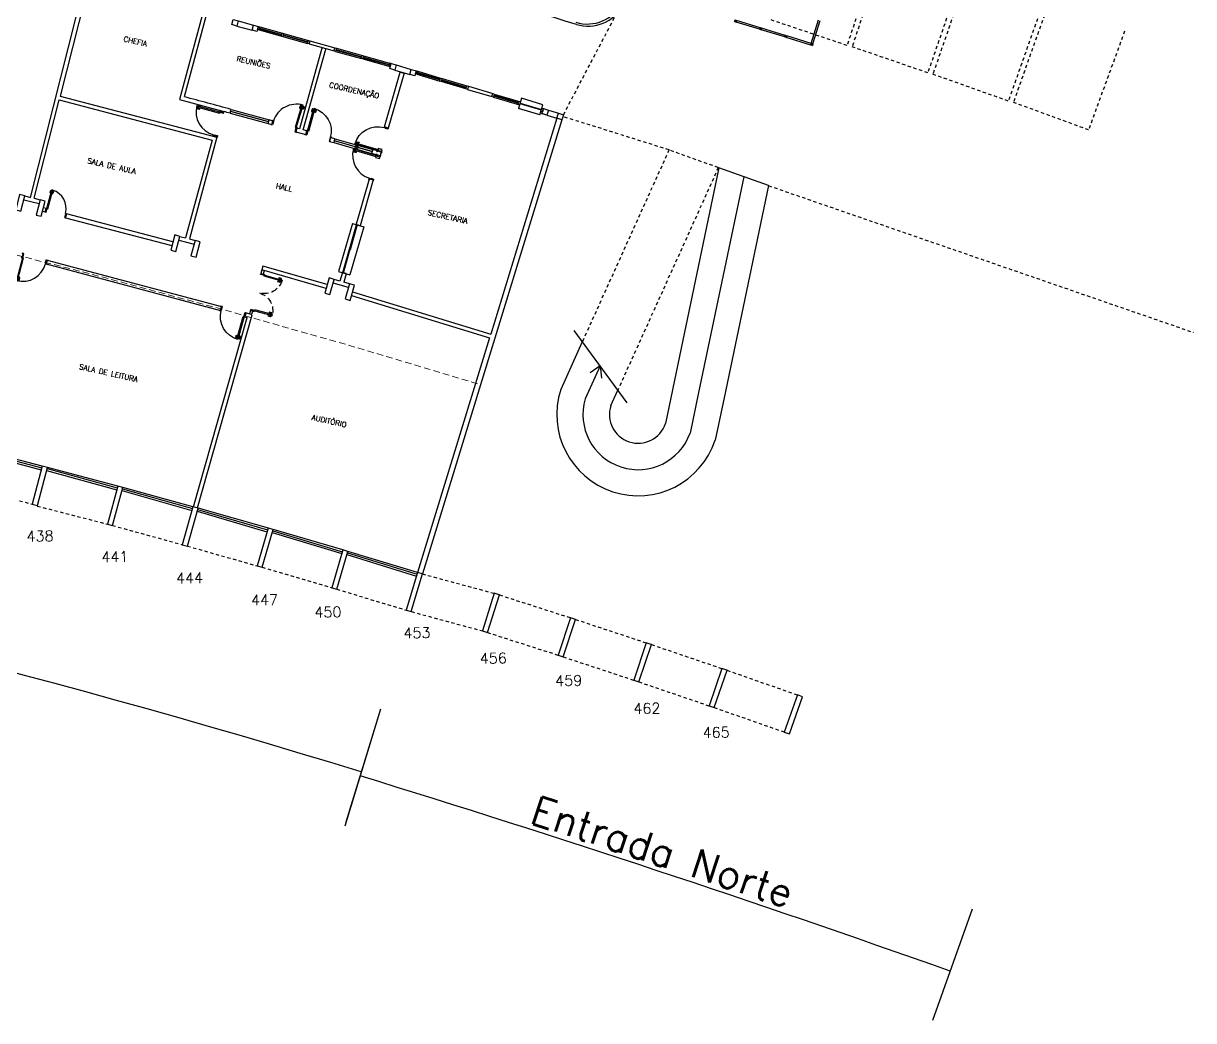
# Model space of a CAD drawing. Header units: millimetres. Extents: x 3089 to 3391, y 1087 to 1201.
# Drawn here: x 3330.42 to 3374.97, y 1086.93 to 1124.92 of the extents above; entities that cross this region are included whole.
import ezdxf

# ---------------------------------------------------------------- set-up
doc = ezdxf.new("R2010")
doc.units = ezdxf.units.MM
doc.linetypes.add('HIDDEN', pattern=[0.375, 0.25, -0.125])
doc.linetypes.add('HIDDEN2', pattern=[0.1875, 0.125, -0.0625])
doc.layers.add('2H', color=1, linetype='HIDDEN', lineweight=15)
for name, color, linetype in [('ALV', 2, 'Continuous'), ('AR-BNC', 1, 'Continuous'), ('AR-COR-VT2', 162, 'Continuous'), ('AR-ESQ', 1, 'Continuous'), ('AR-EST-CNC', 83, 'Continuous'), ('AR-EST-PIL', 114, 'Continuous'), ('AR-MOB', 71, 'Continuous'), ('AR-POR', 1, 'Continuous'), ('AR-REV', 2, 'Continuous'), ('AR-TXT-CONG', 2, 'Continuous'), ('BL-ESQ-01', 1, 'Continuous'), ('BL-ESQ-VT1', 1, 'Continuous'), ('BL-POR-01', 2, 'Continuous'), ('BL-POR-02', 1, 'Continuous'), ('BL-POR-PRJ', 1, 'HIDDEN'), ('DIV', 2, 'Continuous'), ('DT-ESQ-CRT', 43, 'Continuous'), ('DT-ESQ-VT2', 2, 'Continuous'), ('ESC', 1, 'Continuous'), ('ESQ', 1, 'Continuous'), ('ESTR', 3, 'Continuous'), ('PISO', 1, 'Continuous'), ('PORTA', 2, 'Continuous'), ('PROJ', 1, 'HIDDEN2'), ('PROJ1', 1, 'HIDDEN2'), ('TEXTO', 2, 'Continuous'), ('USO1', 2, 'Continuous')]:
    doc.layers.add(name, color=color, linetype=linetype)
doc.styles.add('1', font='romans.shx', dxfattribs={"height": 1.1})
doc.styles.add('ROMANS', font='romans', dxfattribs={"height": 0.002})
doc.styles.add('UNB-100', font='simplex.shx', dxfattribs={"height": 0.2})
doc.dimstyles.new('1-600', dxfattribs={"dimtxt": 1.1, "dimasz": 2.5, "dimexe": 2, "dimexo": 4, "dimgap": 0.2, "dimtad": 1, "dimdec": 0, "dimzin": 4, "dimdsep": 46, "dimlunit": 6, "dimtxsty": '1', "dimblk1": 'NONE', "dimblk2": 'NONE', "dimsah": 1, "dimcen": 0, "dimclrd": 2, "dimclre": 2, "dimclrt": 2, "dimadec": 0, "dimazin": 0, "dimtfac": 1, "dimtdec": 0, "dimtmove": 2, "dimatfit": 3, "dimldrblk": 'NONE', "dimfxl": 1, "dimtolj": 1, "dimtzin": 0, "dimarcsym": 0})

# ---------------------------------------------------------------- blocks, each defined once
blk = doc.blocks.new('*D159')
at = {"layer": 'DEFPOINTS', "color": 0, "transparency": 16777216}
for p in [(3267.834, 1118.817), (3267.719, 1117.322), (3345.632, 1104.053), (3318.306, 1103.086), (3345.191, 1102.62)]:
    blk.add_point(p, dxfattribs=at)
at = {"layer": 'USO1', "color": 2, "lineweight": -2, "transparency": 16777216}
for p, q in [((3267.412, 1113.334), (3267.066, 1108.847)), ((3344.016, 1098.796), (3342.693, 1094.495))]:
    blk.add_line(p, q, dxfattribs=at)
blk.add_arc((3240.308, 761.418), 350.458, 72.913, 85.59592, dxfattribs=at)
at = {"layer": 'USO1', "color": 2, "transparency": 16777216, "insert": (3305.79, 1106.467), "char_height": 1.1, "attachment_point": 5, "rotation": 349.2545, "style": '1'}
blk.add_mtext('\\A1;Matemática', dxfattribs=at)
blk = doc.blocks.new('_NONE')
at = {"color": 0, "linetype": 'ByBlock'}
blk.add_circle((0, 0), 0.25, dxfattribs=at)
blk = doc.blocks.new('*D164')
at = {"layer": 'DEFPOINTS', "color": 0, "transparency": 16777216}
for p in [(3345.638, 1104.053), (3345.197, 1102.62), (3368.383, 1096.361), (3367.884, 1094.953), (3358.254, 1091.401)]:
    blk.add_point(p, dxfattribs=at)
at = {"layer": 'USO1', "color": 2, "lineweight": -2, "transparency": 16777216}
for p, q in [((3344.022, 1098.796), (3342.652, 1094.339)), ((3366.547, 1091.183), (3365.039, 1086.932))]:
    blk.add_line(p, q, dxfattribs=at)
blk.add_arc((3180.212, 565.894), 554.849, 70.469, 72.913, dxfattribs=at)
at = {"layer": 'USO1', "color": 2, "transparency": 16777216, "insert": (3354.749, 1093.366), "char_height": 1.1, "attachment_point": 5, "rotation": 341.691, "style": '1'}
blk.add_mtext('\\A1;Entrada Norte', dxfattribs=at)
blk = doc.blocks.new('DIVMT-TTS')
for p, q in [((-0.03, 0.03), (-0.03, 0.006)), ((-0.008, 0.03), (-0.03, 0.03)), ((-0.0185, 0.006), (-0.03, 0.006)), ((-0.0185, -0.006), (-0.0185, 0.006)), ((-0.008, 0.03), (-0.008, 0.02)), ((-0.008, 0.02), (0.008, 0.02)), ((-0.0051, 0), (0.0051, 0)), ((0.0051, 0), (-0.0051, 0)), ((-0.0051, 0), (0.0051, 0)), ((0, -0.0051), (0, 0.0051)), ((0, 0.0051), (0, -0.0051)), ((0.008, 0.03), (0.008, 0.02)), ((0.008, 0.03), (0.03, 0.03)), ((0.0205, 0.006), (0.03, 0.006)), ((0.0205, -0.006), (0.0205, 0.006)), ((0.0205, 0.006), (0.0205, -0.006)), ((0.0205, 0.006), (0.03, 0.006)), ((0.97, 0.03), (0.03, 0.03)), ((0.03, 0.006), (0.03, 0.03)), ((0.03, -0.03), (0.03, 0.03)), ((0.03, -0.005), (0.03, 0.005)), ((0.97, -0.03), (0.97, 0.03)), ((0.97, 0.03), (0.97, 0.009)), ((0.97, 0.009), (0.97, 0.027)), ((0.9795, 0.006), (0.97, 0.006)), ((0.97, -0.005), (0.97, 0.005)), ((0.9795, 0.006), (0.9795, -0.006)), ((1.0051, 0), (0.9949, 0)), ((1, 0.0051), (1, -0.0051)), ((-0.0185, -0.006), (-0.03, -0.006)), ((-0.03, -0.03), (-0.03, -0.006)), ((-0.008, -0.03), (-0.03, -0.03)), ((-0.008, -0.03), (-0.008, -0.02)), ((-0.008, -0.02), (0.008, -0.02)), ((0.008, -0.03), (0.008, -0.02)), ((0.008, -0.03), (0.03, -0.03)), ((0.0205, -0.006), (0.03, -0.006)), ((0.0205, -0.006), (0.03, -0.006)), ((0.03, -0.006), (0.03, -0.03)), ((0.97, -0.03), (0.03, -0.03)), ((0.9795, -0.006), (0.97, -0.006)), ((0.97, -0.009), (0.97, -0.027))]:
    blk.add_line(p, q)
blk = doc.blocks.new('pm03-p')
at = {"layer": 'PORTA', "color": 1}
for points in [[(-0.074, 1.009), (-0.118, 1.009, 0.414214), (-0.127, 1), (-0.127, 0.92, 0.414214), (-0.118, 0.911), (-0.089, 0.911), (-0.089, 0.929), (-0.109, 0.929), (-0.109, 0.991), (-0.074, 0.991)], [(-0.02, 1.009), (0.024, 1.009, -0.414214), (0.033, 1), (0.033, 0.92, -0.414214), (0.024, 0.911), (-0.005, 0.911), (-0.005, 0.929), (0.015, 0.929), (0.015, 0.991), (-0.02, 0.991)]]:
    blk.add_lwpolyline(points, format="xyb", dxfattribs=at)
for points in [[(-0.067, 1.026), (-0.067, 0.974), (-0.074, 0.974), (-0.074, 1.026)], [(-0.027, 1.026), (-0.027, 0.974), (-0.02, 0.974), (-0.02, 1.026)]]:
    blk.add_lwpolyline(points, close=True, dxfattribs=at)
at = {"layer": 'PORTA'}
for points in [[(-0.067, 1.05), (-0.067, 0.15), (-0.027, 0.15), (-0.027, 1.05)], [(-0.988, 0.161), (-0.938, 0.161), (-0.938, 0.151), (-0.988, 0.151)], [(-0.928, 0.15), (-0.928, 0.109), (-0.918, 0.109), (-0.918, 0), (-0.953, 0), (-0.953, 0.15)], [(-0.026, 0.15), (-0.026, 0.109), (-0.036, 0.109), (-0.036, 0), (-0.001, 0), (-0.001, 0.15)], [(0.034, 0.161), (-0.016, 0.161), (-0.016, 0.151), (0.034, 0.151)], [(-0.988, -0.001), (-0.938, -0.001), (-0.938, -0.011), (-0.988, -0.011)], [(0.034, -0.001), (-0.016, -0.001), (-0.016, -0.011), (0.034, -0.011)]]:
    blk.add_lwpolyline(points, close=True, dxfattribs=at)
at = {"layer": 'PORTA', "color": 1}
blk.add_arc((-0.027, 0.15), 0.9, 90, 180, dxfattribs=at)
blk = doc.blocks.new('ef-02-p')
at = {"layer": 'AR-BNC'}
for p, q in [((1.901, 0.299), (0.002, 0.299)), ((0.002, -0.152), (0.002, 0.299)), ((1.901, -0.152), (1.901, 0.299)), ((1.901, -0.152), (0.002, -0.152))]:
    blk.add_line(p, q, dxfattribs=at)
at = {"layer": 'DT-ESQ-CRT', "ltscale": 0.1}
for p, q in [((0.926, 0.029), (0.937, 0.029)), ((0.926, 0.027), (0.977, 0.027)), ((0.926, 0.026), (0.977, 0.026)), ((0.939, 0.054), (0.939, 0.03)), ((0.941, 0.056), (0.962, 0.056)), ((0.941, 0.052), (0.941, 0.029)), ((0.942, 0.054), (0.961, 0.054)), ((0.962, 0.052), (0.962, 0.028)), ((0.964, 0.054), (0.964, 0.028)), ((0.966, 0.029), (0.977, 0.029))]:
    blk.add_line(p, q, dxfattribs=at)
for points in [[(0.002, 0.027, -0.414214), (0, 0.029), (0, 0.149, 0.414214), (-0.001, 0.15), (-0.013, 0.15, -1), (-0.013, 0.152), (0, 0.152, -0.414214), (0.002, 0.15), (0.002, 0.03, 0.414214), (0.003, 0.029), (0.015, 0.029, -1), (0.015, 0.026), (0.003, 0.026, 0.414214), (0.002, 0.025), (0.002, 0.001, -0.414214), (0, -0.002), (-0.013, -0.002, -1), (-0.013, 0), (-0.001, 0, 0.414214), (0, 0.001), (0, 0.025, -0.414214), (0.002, 0.027), (0.015, 0.027)], [(1.901, 0.027, 0.414214), (1.903, 0.029), (1.903, 0.149, -0.414214), (1.904, 0.15), (1.916, 0.15, 1), (1.916, 0.152), (1.904, 0.152, 0.414214), (1.901, 0.15), (1.901, 0.03, -0.414214), (1.901, 0.029), (1.888, 0.029, 1), (1.888, 0.026), (1.901, 0.026, -0.414214), (1.901, 0.025), (1.901, 0.001, 0.414214), (1.904, -0.002), (1.916, -0.002, 1), (1.916, 0), (1.904, 0, -0.414214), (1.903, 0.001), (1.903, 0.025, 0.414214), (1.901, 0.027), (1.888, 0.027)]]:
    blk.add_lwpolyline(points, format="xyb", dxfattribs=at)
for points in [[(0.012, 0.052), (0.002, 0.052), (0.002, 0.054), (0.012, 0.054, -0.414214), (0.014, 0.052), (0.014, 0.043, -0.414214), (0.012, 0.041), (0.002, 0.041), (0.002, 0.043), (0.012, 0.043, 0.414214), (0.013, 0.044), (0.013, 0.051, 0.414214)], [(0.03, 0.026), (0.003, 0.026, 0.414214), (0.002, 0.024), (0.002, 0.012, 0.414214), (0.003, 0.011), (0.03, 0.011, 1), (0.03, 0.012), (0.004, 0.012, -0.414214), (0.003, 0.013), (0.003, 0.023, -0.414214), (0.004, 0.024), (0.03, 0.024, 1)], [(0.929, 0.052), (0.939, 0.052), (0.939, 0.054), (0.928, 0.054, 0.414214), (0.926, 0.052), (0.926, 0.043, 0.414214), (0.928, 0.041), (0.939, 0.041), (0.939, 0.043), (0.929, 0.043, -0.414214), (0.928, 0.044), (0.928, 0.051, -0.414214)], [(0.974, 0.052), (0.964, 0.052), (0.964, 0.054), (0.975, 0.054, -0.414214), (0.977, 0.052), (0.977, 0.043, -0.414214), (0.975, 0.041), (0.964, 0.041), (0.964, 0.043), (0.974, 0.043, 0.414214), (0.975, 0.044), (0.975, 0.051, 0.414214)], [(1.873, 0.026), (1.9, 0.026, -0.414214), (1.901, 0.024), (1.901, 0.012, -0.414214), (1.9, 0.011), (1.873, 0.011, -1), (1.873, 0.012), (1.899, 0.012, 0.414214), (1.9, 0.013), (1.9, 0.023, 0.414214), (1.899, 0.024), (1.873, 0.024, -1)], [(1.891, 0.052), (1.901, 0.052), (1.901, 0.054), (1.891, 0.054, 0.414214), (1.889, 0.052), (1.889, 0.043, 0.414214), (1.891, 0.041), (1.901, 0.041), (1.901, 0.043), (1.891, 0.043, -0.414214), (1.89, 0.044), (1.89, 0.051, -0.414214)]]:
    blk.add_lwpolyline(points, format="xyb", close=True, dxfattribs=at)
for centre, radius, start, end in [((0.926, 0.027), 0.00152, 90, 270), ((0.937, 0.03), 0.00152, 270, 360), ((0.941, 0.054), 0.00152, 90, 180), ((0.939, 0.029), 0.00152, 270, 0), ((0.942, 0.052), 0.00152, 90, 180), ((0.961, 0.052), 0.00152, 0, 90), ((0.962, 0.054), 0.00152, 0, 90), ((0.963, 0.028), 0.00076, 180, 0), ((0.966, 0.028), 0.00076, 90, 270), ((0.977, 0.027), 0.00152, 270, 90)]:
    blk.add_arc(centre, radius, start, end, dxfattribs=at)
at = {"layer": 'DT-ESQ-VT2'}
for points in [[(0.936, 0.03), (0.004, 0.03), (0.004, 0.04), (0.936, 0.04)], [(1.895, 0.024), (0.005, 0.024), (0.005, 0.012), (1.895, 0.012)], [(0.967, 0.03), (1.899, 0.03), (1.899, 0.04), (0.967, 0.04)]]:
    blk.add_lwpolyline(points, close=True, dxfattribs=at)
blk = doc.blocks.new('ef-01-p')
at = {"layer": 'BL-ESQ-01', "ltscale": 0.1}
for p, q in [((0, 0.15), (1.5, 0.15)), ((0, 0), (1.5, 0))]:
    blk.add_line(p, q, dxfattribs=at)
for points in [[(0.001, 0.065), (0.017, 0.065), (0.017, 0.066), (0.001, 0.066), (0.001, 0.083), (0.017, 0.083), (0.017, 0.085), (0.001, 0.085, 0.414214), (0, 0.083), (0, 0.066, 0.414214)], [(1.498, 0.065), (1.483, 0.065), (1.483, 0.066), (1.498, 0.066), (1.498, 0.083), (1.483, 0.083), (1.483, 0.085), (1.498, 0.085, -0.414214), (1.5, 0.083), (1.5, 0.066, -0.414214)]]:
    blk.add_lwpolyline(points, format="xyb", close=True, dxfattribs=at)
blk.add_lwpolyline([(0.001, 0.07), (0.001, 0.08), (1.498, 0.08), (1.498, 0.07)], close=True, dxfattribs=at)
blk = doc.blocks.new('PE80-TTC')
at = {"color": 2}
for p, q in [((0.075, 0), (-0.075, 0)), ((-0.075, -0.03), (-0.075, 0)), ((0.075, 0), (0.075, -0.02)), ((0.04, -0.03), (-0.075, -0.03)), ((0.075, -0.02), (0.04, -0.02)), ((0.04, -0.03), (0.04, -0.02)), ((0.085, -0.03), (0.817, -0.03)), ((0.085, -0.03), (0.085, -0.065)), ((0.085, -0.065), (0.817, -0.065)), ((0.817, -0.065), (0.817, -0.03)), ((0.04, -0.771), (-0.075, -0.771)), ((-0.075, -0.771), (-0.075, -0.801)), ((0.075, -0.801), (-0.075, -0.801)), ((0.075, -0.802), (-0.075, -0.802)), ((0.04, -0.771), (0.04, -0.781)), ((0.075, -0.781), (0.04, -0.781)), ((0.075, -0.801), (0.075, -0.781))]:
    blk.add_line(p, q, dxfattribs=at)
at = {"color": 1}
for p, q in [((0.777, 0.01), (0.687, 0.01)), ((0.687, 0), (0.687, 0.01)), ((0.777, 0.01), (0.777, -0.03)), ((0.767, 0), (0.687, 0)), ((0.767, -0.095), (0.687, -0.095)), ((0.687, -0.095), (0.687, -0.105)), ((0.777, -0.105), (0.687, -0.105)), ((0.767, 0), (0.767, -0.03)), ((0.767, -0.095), (0.767, -0.065)), ((0.777, -0.105), (0.777, -0.065))]:
    blk.add_line(p, q, dxfattribs=at)
blk.add_arc((0.085, -0.03), 0.731, 270, 357.3429, dxfattribs=at)

msp = doc.modelspace()

# ---------------------------------------------------------------- linework, layer by layer
at = {"color": 1}
for points in [[(3331.139, 1108.056), (3328.455, 1108.747)], [(3334.01, 1107.293), (3331.332, 1108.005)], [(3336.875, 1106.506), (3334.203, 1107.24)], [(3339.746, 1105.691), (3337.068, 1106.452)], [(3342.585, 1104.86), (3339.925, 1105.639)], [(3345.429, 1104.002), (3342.776, 1104.803)]]:
    msp.add_lwpolyline(points, dxfattribs=at)
at = {"layer": '2H'}
msp.add_arc((3240.156, 760.561), 366.755, 72.94715, 85.55544, dxfattribs=at)
at = {"layer": 'ALV'}
for p, q in [((3350.353, 1121.421), (3350.736, 1121.307)), ((3350.408, 1121.613), (3350.791, 1121.499))]:
    msp.add_line(p, q, dxfattribs=at)
at = {"layer": 'AR-COR-VT2', "color": 6}
msp.add_line((3339.152, 1114.002), (3339.152, 1114.001), dxfattribs=at)
at = {"layer": 'AR-EST-CNC'}
msp.add_lwpolyline([(3350.216, 1121.671), (3350.408, 1121.613), (3350.351, 1121.422), (3350.159, 1121.479)], close=True, dxfattribs=at)
at = {"layer": 'AR-EST-PIL'}
for p, q in [((3331.248, 1118.149), (3331.054, 1118.198)), ((3331.101, 1117.568), (3331.248, 1118.149))]:
    msp.add_line(p, q, dxfattribs=at)
at = {"layer": 'AR-REV'}
for p, q in [((3332.87, 1126.3), (3331.82, 1122.15)), ((3337.221, 1125.219), (3336.364, 1122.018)), ((3338.597, 1125.009), (3339.177, 1124.853)), ((3338.544, 1124.817), (3339.124, 1124.66)), ((3341.297, 1124.135), (3342.25, 1123.869)), ((3341.329, 1124.253), (3342.283, 1123.986)), ((3341.786, 1123.979), (3340.927, 1120.904)), ((3341.071, 1120.863), (3341.93, 1123.939)), ((3344.613, 1123.333), (3345.19, 1123.167)), ((3344.558, 1123.141), (3345.134, 1122.975)), ((3347.326, 1122.405), (3348.255, 1122.128)), ((3347.361, 1122.522), (3348.29, 1122.245)), ((3330.834, 1118.254), (3331.783, 1122.004)), ((3331.783, 1122.004), (3337.603, 1120.472)), ((3331.82, 1122.15), (3337.787, 1120.579)), ((3336.364, 1122.018), (3337.908, 1121.6)), ((3337.908, 1121.6), (3337.908, 1121.6)), ((3337.908, 1121.6), (3338.053, 1121.561)), ((3338.053, 1121.561), (3338.052, 1121.561)), ((3338.288, 1121.497), (3338.328, 1121.642)), ((3339.734, 1121.1), (3339.774, 1121.244)), ((3337.787, 1120.579), (3336.741, 1116.706)), ((3340.831, 1120.931), (3340.787, 1120.787)), ((3340.787, 1120.787), (3341.175, 1120.679)), ((3340.927, 1120.904), (3340.831, 1120.931)), ((3341.216, 1120.823), (3341.071, 1120.863)), ((3341.216, 1120.823), (3341.175, 1120.679)), ((3342.276, 1120.523), (3342.235, 1120.379)), ((3337.603, 1120.472), (3336.594, 1116.746)), ((3342.123, 1120.41), (3342.235, 1120.379)), ((3343.718, 1120.109), (3343.677, 1119.964)), ((3343.93, 1120.152), (3343.902, 1120.056)), ((3343.976, 1119.773), (3344.074, 1120.11)), ((3343.86, 1119.911), (3343.832, 1119.815)), ((3343.832, 1119.815), (3343.976, 1119.773)), ((3337.369, 1119.032), (3337.369, 1119.032)), ((3343.14, 1117.414), (3343.596, 1118.996)), ((3343.74, 1118.955), (3343.237, 1117.209)), ((3343.596, 1118.996), (3343.74, 1118.955)), ((3330.435, 1118.2), (3331.017, 1118.053)), ((3331.282, 1117.866), (3331.181, 1117.892)), ((3331.244, 1117.721), (3331.282, 1117.866)), ((3331.244, 1117.721), (3331.144, 1117.746)), ((3332.056, 1117.658), (3332.018, 1117.513)), ((3332.018, 1117.513), (3336.077, 1116.456)), ((3336.113, 1116.6), (3332.056, 1117.658)), ((3343.093, 1117.25), (3343.14, 1117.414)), ((3343.237, 1117.209), (3343.093, 1117.251)), ((3336.34, 1116.661), (3336.919, 1116.504)), ((3336.379, 1116.804), (3336.594, 1116.746)), ((3331.325, 1115.897), (3331.287, 1115.753)), ((3331.287, 1115.753), (3337.926, 1113.985)), ((3331.325, 1115.897), (3337.965, 1114.13)), ((3339.497, 1115.529), (3339.457, 1115.387)), ((3339.583, 1115.504), (3339.544, 1115.363)), ((3342.566, 1115.425), (3342.473, 1115.104)), ((3342.71, 1115.383), (3342.566, 1115.425)), ((3342.71, 1115.383), (3342.617, 1115.062)), ((3337.926, 1113.985), (3337.965, 1114.13)), ((3339.066, 1113.989), (3339.027, 1113.848)), ((3339.143, 1113.968), (3339.103, 1113.827)), ((3336.899, 1106.5), (3338.941, 1113.715)), ((3338.846, 1113.741), (3338.941, 1113.715))]:
    msp.add_line(p, q, dxfattribs=at)
for points in [[(3330.689, 1118.29), (3332.724, 1126.337)], [(3337.342, 1125.188), (3337.366, 1125.181), (3336.547, 1122.123)], [(3341.786, 1123.979), (3341.81, 1123.972)], [(3341.906, 1123.945), (3341.93, 1123.939)], [(3344.913, 1123.019), (3344.311, 1120.929), (3344.167, 1120.971), (3344.769, 1123.061)], [(3344.769, 1123.061), (3344.913, 1123.019)], [(3350.924, 1121.249), (3345.62, 1103.944)], [(3350.733, 1121.308), (3348.211, 1113.078)], [(3330.472, 1118.345), (3330.689, 1118.29)], [(3330.834, 1118.254), (3331.054, 1118.198)], [(3336.741, 1116.706), (3336.958, 1116.647)], [(3339.537, 1115.673), (3339.497, 1115.529)], [(3341.987, 1114.968), (3339.537, 1115.673)], [(3341.95, 1114.823), (3339.497, 1115.529)], [(3342.792, 1114.856), (3342.216, 1115.022)], [(3342.473, 1115.104), (3342.257, 1115.166)], [(3342.834, 1115), (3342.617, 1115.062)], [(3342.909, 1114.546), (3348.167, 1112.935)], [(3342.952, 1114.69), (3348.211, 1113.078)], [(3337.044, 1106.463), (3339.127, 1113.821), (3338.885, 1113.886)], [(3348.167, 1112.935), (3345.429, 1104.002)]]:
    msp.add_lwpolyline(points, dxfattribs=at)
for centre, radius, start, end in [((3239.236, 758.381), 376.533, 74.74177, 75.02239), ((3237.706, 752.776), 382.193, 74.74175, 74.77833), ((3237.747, 752.926), 382.038, 74.50016, 74.51689), ((3239.236, 758.381), 376.533, 74.48689, 74.51352), ((3228.081, 719.349), 417.11, 74.11081, 74.13507), ((3228.081, 719.349), 417.11, 73.87846, 73.90476), ((3227.986, 719.02), 417.552, 73.8579, 73.87848), ((3264.58, 847.247), 283.956, 73.78774, 73.82615)]:
    msp.add_arc(centre, radius, start, end, dxfattribs=at)
at = {"layer": 'BL-ESQ-VT1'}
for p, q in [((3343.348, 1123.562), (3344.33, 1123.285)), ((3346.349, 1122.77), (3346.344, 1122.751)), ((3346.364, 1122.819), (3347.303, 1122.539)), ((3347.268, 1122.422), (3346.329, 1122.702)), ((3349.384, 1122.064), (3349.27, 1121.68)), ((3350.201, 1121.82), (3349.384, 1122.064)), ((3350.087, 1121.436), (3349.27, 1121.68)), ((3350.082, 1121.438), (3350.201, 1121.82))]:
    msp.add_line(p, q, dxfattribs=at)
for points in [[(3339.37, 1124.801), (3339.428, 1124.784), (3339.395, 1124.667), (3339.337, 1124.683)], [(3340.27, 1124.549), (3340.328, 1124.533), (3340.295, 1124.415), (3340.237, 1124.431)], [(3341.272, 1124.269), (3341.329, 1124.253), (3341.297, 1124.135), (3341.239, 1124.151)], [(3342.283, 1123.986), (3342.341, 1123.97), (3342.308, 1123.852), (3342.25, 1123.869)], [(3343.323, 1123.696), (3343.381, 1123.679), (3343.348, 1123.562), (3343.29, 1123.578)], [(3344.386, 1123.269), (3344.421, 1123.389), (3344.364, 1123.405), (3344.33, 1123.285)], [(3345.382, 1123.112), (3345.439, 1123.094), (3345.404, 1122.977), (3345.347, 1122.994)], [(3346.306, 1122.836), (3346.364, 1122.819), (3346.329, 1122.702), (3346.271, 1122.719)], [(3347.303, 1122.539), (3347.361, 1122.522), (3347.326, 1122.405), (3347.268, 1122.422)], [(3348.29, 1122.245), (3348.348, 1122.227), (3348.313, 1122.11), (3348.255, 1122.128)], [(3349.287, 1121.948), (3349.344, 1121.93), (3349.309, 1121.813), (3349.252, 1121.83)], [(3350.159, 1121.688), (3350.216, 1121.671), (3350.181, 1121.553), (3350.124, 1121.571)]]:
    msp.add_lwpolyline(points, close=True, dxfattribs=at)
for points in [[(3339.395, 1124.667), (3341.239, 1124.151)], [(3339.409, 1124.714), (3340.251, 1124.479)], [(3339.414, 1124.734), (3340.256, 1124.498)], [(3339.428, 1124.784), (3341.272, 1124.269)], [(3340.308, 1124.463), (3341.252, 1124.199)], [(3340.314, 1124.482), (3341.258, 1124.218)], [(3342.308, 1123.852), (3343.29, 1123.578)], [(3342.321, 1123.9), (3343.304, 1123.626)], [(3342.327, 1123.92), (3343.309, 1123.645)], [(3342.341, 1123.97), (3344.364, 1123.405)], [(3343.361, 1123.61), (3344.344, 1123.335)], [(3343.367, 1123.629), (3344.35, 1123.354)], [(3345.403, 1122.978), (3346.271, 1122.719)], [(3345.419, 1123.026), (3346.286, 1122.768)], [(3345.425, 1123.045), (3346.292, 1122.787)], [(3345.438, 1123.095), (3346.306, 1122.836)], [(3346.344, 1122.751), (3347.283, 1122.471)], [(3346.349, 1122.77), (3347.288, 1122.49)], [(3348.313, 1122.11), (3349.309, 1121.813)], [(3348.327, 1122.159), (3349.266, 1121.879)], [(3348.333, 1122.179), (3349.272, 1121.899)], [(3348.348, 1122.227), (3349.344, 1121.93)], [(3349.324, 1121.862), (3350.139, 1121.62)], [(3349.33, 1121.881), (3350.144, 1121.639)]]:
    msp.add_lwpolyline(points, dxfattribs=at)
at = {"layer": 'BL-POR-01', "extrusion": (0, 0, -1)}
for points in [[(-3339.595, 1115.323), (-3339.555, 1115.334), (-3339.553, 1115.324), (-3339.448, 1115.354), (-3339.457, 1115.387), (-3339.602, 1115.347)], [(-3340.258, 1115.094), (-3339.584, 1115.283), (-3339.595, 1115.322), (-3340.269, 1115.133)], [(-3339.216, 1113.973), (-3339.177, 1113.984), (-3339.179, 1113.994), (-3339.074, 1114.023), (-3339.065, 1113.989), (-3339.209, 1113.949)], [(-3339.901, 1113.823), (-3339.227, 1114.012), (-3339.216, 1113.974), (-3339.89, 1113.785)]]:
    msp.add_lwpolyline(points, close=True, dxfattribs=at)
at = {"layer": 'BL-POR-02', "extrusion": (0, 0, -1)}
for points in [[(-3339.595, 1115.323), (-3339.555, 1115.334), (-3339.553, 1115.324), (-3339.448, 1115.354), (-3339.457, 1115.387), (-3339.602, 1115.347)], [(-3340.235, 1115.101), (-3340.185, 1115.115), (-3340.183, 1115.108), (-3340.233, 1115.094)], [(-3340.245, 1115.139), (-3340.195, 1115.153), (-3340.197, 1115.16), (-3340.247, 1115.146)], [(-3339.878, 1113.83), (-3339.828, 1113.844), (-3339.83, 1113.85), (-3339.88, 1113.836)], [(-3339.867, 1113.791), (-3339.817, 1113.805), (-3339.815, 1113.798), (-3339.865, 1113.784)]]:
    msp.add_lwpolyline(points, close=True, dxfattribs=at)
for points in [[(-3340.231, 1115.15), (-3340.243, 1115.193, -0.414214), (-3340.237, 1115.204), (-3340.16, 1115.226, -0.414214), (-3340.149, 1115.219), (-3340.141, 1115.191), (-3340.158, 1115.186), (-3340.163, 1115.206), (-3340.223, 1115.189), (-3340.214, 1115.155)], [(-3340.216, 1115.098), (-3340.204, 1115.056, 0.414214), (-3340.193, 1115.05), (-3340.116, 1115.071, 0.414214), (-3340.11, 1115.083), (-3340.118, 1115.11), (-3340.135, 1115.106), (-3340.13, 1115.086), (-3340.19, 1115.07), (-3340.199, 1115.103)], [(-3339.864, 1113.841), (-3339.875, 1113.883, -0.414214), (-3339.869, 1113.894), (-3339.792, 1113.916, -0.414214), (-3339.781, 1113.91), (-3339.773, 1113.882), (-3339.791, 1113.877), (-3339.796, 1113.896), (-3339.856, 1113.88), (-3339.846, 1113.846)], [(-3339.849, 1113.789), (-3339.837, 1113.747, 0.414214), (-3339.826, 1113.74), (-3339.749, 1113.762, 0.414214), (-3339.743, 1113.773), (-3339.751, 1113.801), (-3339.768, 1113.796), (-3339.762, 1113.777), (-3339.822, 1113.76), (-3339.832, 1113.794)]]:
    msp.add_lwpolyline(points, format="xyb", dxfattribs=at)
at = {"layer": 'BL-POR-PRJ', "extrusion": (0, 0, -1)}
for centre, start, end in [((-3339.595, 1115.322), 195.6743, 285.6743), ((-3339.216, 1113.974), 105.6743, 195.6743)]:
    msp.add_arc(centre, 0.7, start, end, dxfattribs=at)
at = {"layer": 'DIV', "color": 1}
for p, q in [((3360.419, 1124.152), (3360.696, 1125.05)), ((3360.477, 1124.134), (3360.753, 1125.032))]:
    msp.add_line(p, q, dxfattribs=at)
at = {"layer": 'DIV'}
for p, q in [((3359.408, 1124.4), (3359.415, 1124.423)), ((3359.429, 1124.393), (3359.408, 1124.4)), ((3359.426, 1124.419), (3359.415, 1124.423)), ((3359.425, 1124.457), (3359.418, 1124.434)), ((3359.429, 1124.431), (3359.418, 1124.434)), ((3359.446, 1124.451), (3359.425, 1124.457)), ((3359.429, 1124.431), (3359.426, 1124.419)), ((3359.429, 1124.393), (3359.432, 1124.403)), ((3359.432, 1124.403), (3359.447, 1124.398)), ((3359.44, 1124.421), (3359.45, 1124.418)), ((3359.45, 1124.418), (3359.44, 1124.421)), ((3359.44, 1124.421), (3359.45, 1124.418)), ((3359.446, 1124.451), (3359.443, 1124.441)), ((3359.443, 1124.441), (3359.459, 1124.436)), ((3359.447, 1124.425), (3359.444, 1124.415)), ((3359.444, 1124.415), (3359.447, 1124.425)), ((3359.444, 1124.389), (3359.447, 1124.398)), ((3359.444, 1124.389), (3359.465, 1124.382)), ((3359.462, 1124.446), (3359.459, 1124.436)), ((3359.462, 1124.446), (3359.483, 1124.439)), ((3359.467, 1124.419), (3359.463, 1124.408)), ((3359.463, 1124.408), (3359.467, 1124.419)), ((3359.463, 1124.408), (3359.472, 1124.405)), ((3359.463, 1124.408), (3359.472, 1124.405)), ((3359.483, 1124.439), (3359.465, 1124.382)), ((3359.472, 1124.405), (3359.465, 1124.382)), ((3360.402, 1124.094), (3359.465, 1124.382)), ((3359.467, 1124.419), (3359.476, 1124.417)), ((3359.467, 1124.419), (3359.476, 1124.417)), ((3359.475, 1124.416), (3359.472, 1124.406)), ((3359.476, 1124.417), (3359.483, 1124.439)), ((3360.419, 1124.152), (3359.483, 1124.439)), ((3360.419, 1124.152), (3360.402, 1124.094)), ((3360.402, 1124.094), (3360.409, 1124.117)), ((3360.402, 1124.094), (3360.408, 1124.114)), ((3360.423, 1124.088), (3360.402, 1124.094)), ((3360.408, 1124.114), (3360.403, 1124.097)), ((3360.412, 1124.128), (3360.409, 1124.118)), ((3360.418, 1124.114), (3360.409, 1124.117)), ((3360.42, 1124.114), (3360.409, 1124.117)), ((3360.419, 1124.152), (3360.412, 1124.129)), ((3360.421, 1124.126), (3360.412, 1124.129)), ((3360.423, 1124.125), (3360.412, 1124.129)), ((3360.413, 1124.131), (3360.419, 1124.149)), ((3360.418, 1124.114), (3360.421, 1124.126)), ((3360.419, 1124.152), (3360.477, 1124.134)), ((3360.44, 1124.145), (3360.419, 1124.152)), ((3360.423, 1124.125), (3360.42, 1124.114)), ((3360.439, 1124.145), (3360.422, 1124.151)), ((3360.423, 1124.088), (3360.426, 1124.097)), ((3360.426, 1124.097), (3360.441, 1124.093)), ((3360.444, 1124.113), (3360.434, 1124.116)), ((3360.444, 1124.113), (3360.434, 1124.116)), ((3360.434, 1124.116), (3360.444, 1124.113)), ((3360.444, 1124.113), (3360.434, 1124.116)), ((3360.434, 1124.116), (3360.444, 1124.113)), ((3360.44, 1124.145), (3360.438, 1124.136)), ((3360.438, 1124.136), (3360.453, 1124.131)), ((3360.438, 1124.109), (3360.441, 1124.119)), ((3360.438, 1124.109), (3360.441, 1124.119)), ((3360.441, 1124.119), (3360.438, 1124.109)), ((3360.438, 1124.109), (3360.441, 1124.119)), ((3360.438, 1124.083), (3360.441, 1124.093)), ((3360.438, 1124.083), (3360.459, 1124.077)), ((3360.44, 1124.135), (3360.442, 1124.145)), ((3360.451, 1124.132), (3360.44, 1124.135)), ((3360.443, 1124.144), (3360.453, 1124.141)), ((3360.451, 1124.132), (3360.454, 1124.141)), ((3360.456, 1124.14), (3360.453, 1124.131)), ((3360.456, 1124.14), (3360.477, 1124.134)), ((3360.457, 1124.14), (3360.474, 1124.135)), ((3360.477, 1124.134), (3360.457, 1124.14)), ((3360.461, 1124.114), (3360.457, 1124.102)), ((3360.457, 1124.102), (3360.461, 1124.114)), ((3360.457, 1124.102), (3360.466, 1124.1)), ((3360.457, 1124.102), (3360.466, 1124.1)), ((3360.477, 1124.134), (3360.459, 1124.077)), ((3360.466, 1124.1), (3360.459, 1124.077)), ((3360.461, 1124.114), (3360.47, 1124.111)), ((3360.461, 1124.114), (3360.47, 1124.111)), ((3360.469, 1124.11), (3360.466, 1124.1)), ((3360.47, 1124.111), (3360.477, 1124.134))]:
    msp.add_line(p, q, dxfattribs=at)
at = {"layer": 'ESC'}
for p, q in [((3356.901, 1119.414), (3355.401, 1112.246)), ((3358.79, 1118.736), (3356.901, 1119.414)), ((3357.846, 1119.075), (3356.127, 1110.859)), ((3358.79, 1118.736), (3357.099, 1110.656)), ((3353.404, 1110.463), (3351.384, 1113.219)), ((3351.7, 1112.788), (3350.878, 1110.966)), ((3355.401, 1112.246), (3354.863, 1109.672)), ((3352.375, 1111.867), (3351.809, 1110.614)), ((3352.375, 1111.867), (3351.998, 1111.601)), ((3352.375, 1111.867), (3352.425, 1111.408)), ((3352.783, 1110.357), (3353.05, 1110.946)), ((3356.127, 1110.859), (3355.803, 1109.311)), ((3357.099, 1110.656), (3356.763, 1109.047))]:
    msp.add_line(p, q, dxfattribs=at)
for radius, start, end in [(3.095, 162.1809, 341.6931), (2.101, 163.5689, 340.3049), (1.094, 162.0232, 341.8507)]:
    msp.add_arc((3353.824, 1110.019), radius, start, end, dxfattribs=at)
at = {"layer": 'ESQ'}
for p, q in [((3328.423, 1108.627), (3331.102, 1107.914)), ((3328.443, 1108.699), (3331.121, 1107.987)), ((3331.3, 1107.886), (3333.972, 1107.151)), ((3331.319, 1107.958), (3333.991, 1107.223)), ((3334.19, 1107.193), (3336.856, 1106.436)), ((3334.169, 1107.121), (3336.835, 1106.364)), ((3337.033, 1106.333), (3339.693, 1105.554)), ((3337.054, 1106.405), (3339.713, 1105.626)), ((3339.89, 1105.521), (3342.543, 1104.72)), ((3339.911, 1105.592), (3342.566, 1104.791)), ((3342.74, 1104.685), (3345.386, 1103.862)), ((3342.762, 1104.756), (3345.408, 1103.934))]:
    msp.add_line(p, q, dxfattribs=at)
at = {"layer": 'ESTR'}
for p, q in [((3331.054, 1118.198), (3330.907, 1117.617)), ((3330.907, 1117.617), (3331.101, 1117.568))]:
    msp.add_line(p, q, dxfattribs=at)
for points in [[(3338.545, 1124.816), (3338.352, 1124.869), (3338.404, 1125.062), (3338.598, 1125.01)], [(3339.318, 1124.607), (3339.124, 1124.66), (3339.177, 1124.853), (3339.37, 1124.801)], [(3344.558, 1123.141), (3344.366, 1123.197), (3344.421, 1123.389), (3344.613, 1123.333)], [(3345.326, 1122.919), (3345.134, 1122.975), (3345.19, 1123.167), (3345.382, 1123.112)], [(3350.353, 1121.421), (3350.16, 1121.477), (3350.216, 1121.669), (3350.408, 1121.613)], [(3350.924, 1121.249), (3350.733, 1121.308), (3350.791, 1121.499), (3350.983, 1121.44)], [(3330.472, 1118.346), (3330.278, 1118.395), (3330.131, 1117.813), (3330.325, 1117.764)], [(3336.379, 1116.805), (3336.186, 1116.857), (3336.029, 1116.278), (3336.222, 1116.225)], [(3337.151, 1116.596), (3336.958, 1116.648), (3336.801, 1116.069), (3336.994, 1116.016)], [(3342.257, 1115.166), (3342.065, 1115.222), (3341.899, 1114.645), (3342.091, 1114.59)], [(3343.026, 1114.945), (3342.834, 1115), (3342.667, 1114.423), (3342.86, 1114.368)], [(3348.538, 1103.147), (3348.348, 1103.208), (3347.895, 1101.778), (3348.091, 1101.716), (3348.544, 1103.146)], [(3351.436, 1102.215), (3351.246, 1102.277), (3350.781, 1100.851), (3350.976, 1100.787), (3351.441, 1102.213)], [(3354.326, 1101.258), (3354.136, 1101.322), (3353.659, 1099.9), (3353.854, 1099.834), (3354.331, 1101.257)], [(3357.207, 1100.277), (3357.018, 1100.342), (3356.529, 1098.924), (3356.723, 1098.857), (3357.212, 1100.275)], [(3360.08, 1099.271), (3359.891, 1099.338), (3359.39, 1097.924), (3359.584, 1097.855), (3360.085, 1099.269)]]:
    msp.add_lwpolyline(points, close=True, dxfattribs=at)
for points in [[(3331.139, 1108.056), (3330.759, 1106.605), (3330.953, 1106.554), (3331.332, 1108.005), (3331.139, 1108.056)], [(3334.01, 1107.293), (3333.618, 1105.845), (3333.811, 1105.793), (3334.203, 1107.24), (3334.01, 1107.293)], [(3336.875, 1106.506), (3336.471, 1105.061), (3336.664, 1105.007), (3337.068, 1106.452), (3336.875, 1106.506)], [(3339.733, 1105.695), (3339.318, 1104.254), (3339.51, 1104.198), (3339.925, 1105.639), (3339.733, 1105.695)], [(3342.585, 1104.86), (3342.157, 1103.423), (3342.349, 1103.366), (3342.776, 1104.803), (3342.585, 1104.86)], [(3345.429, 1104.002), (3344.99, 1102.568), (3345.181, 1102.51), (3345.62, 1103.944), (3345.429, 1104.002)]]:
    msp.add_lwpolyline(points, dxfattribs=at)
at = {"layer": 'PISO'}
for centre, radius, start, end in [((3240.488, 762.332), 379.154, 72.97869, 75.13111), ((3351.891, 1126.393), 1.5, 252.9859, 332.2765), ((3351.916, 1126.312), 1.5, 252.9787, 332.2765)]:
    msp.add_arc(centre, radius, start, end, dxfattribs=at)
at = {"layer": 'PROJ'}
for p, q in [((3363.05, 1127.87), (3361.778, 1124.077)), ((3363.24, 1127.806), (3361.968, 1124.014)), ((3366.158, 1126.813), (3364.853, 1123.032)), ((3366.347, 1126.748), (3365.042, 1122.966)), ((3369.257, 1125.73), (3367.92, 1121.96)), ((3369.445, 1125.663), (3368.108, 1121.893)), ((3350.983, 1121.44), (3352.995, 1125.27)), ((3361.778, 1124.077), (3358.886, 1125.048)), ((3372.346, 1124.62), (3370.977, 1120.862)), ((3364.853, 1123.032), (3361.97, 1124.027)), ((3367.92, 1121.96), (3365.045, 1122.979)), ((3370.977, 1120.862), (3368.111, 1121.906)), ((3328.087, 1107.292), (3330.759, 1106.605)), ((3330.947, 1106.532), (3333.618, 1105.845)), ((3333.811, 1105.793), (3336.471, 1105.061)), ((3336.664, 1105.007), (3339.318, 1104.254)), ((3339.511, 1104.198), (3342.157, 1103.423)), ((3345.606, 1103.948), (3348.353, 1103.206)), ((3342.349, 1103.366), (3344.99, 1102.568)), ((3348.544, 1103.146), (3351.251, 1102.275)), ((3345.191, 1102.51), (3347.906, 1101.774)), ((3351.441, 1102.213), (3354.141, 1101.32)), ((3348.084, 1101.718), (3350.792, 1100.847)), ((3354.331, 1101.257), (3357.023, 1100.34)), ((3350.97, 1100.789), (3353.67, 1099.896)), ((3357.212, 1100.275), (3359.897, 1099.336)), ((3353.848, 1099.837), (3356.54, 1098.92)), ((3356.717, 1098.859), (3359.401, 1097.92))]:
    msp.add_line(p, q, dxfattribs=at)
at = {"layer": 'PROJ1'}
for p, q in [((3355.001, 1120.095), (3351.7, 1112.788)), ((3356.878, 1119.422), (3355.001, 1120.095)), ((3356.878, 1119.422), (3353.05, 1110.946)), ((3358.79, 1118.736), (3374.974, 1113.144))]:
    msp.add_line(p, q, dxfattribs=at)
msp.add_arc((3241.132, 764.425), 373.453, 72.24731, 72.89724, dxfattribs=at)

# ---------------------------------------------------------------- block references
at = {"rotation": 165.0947563349528}
msp.add_blockref('pm03-p', (3330.404, 1116.143), dxfattribs=at)
at = {"xscale": -1, "rotation": 165.0956249845908}
msp.add_blockref('pm03-p', (3338.886, 1113.885), dxfattribs=at)
at = {"layer": 'AR-ESQ'}
for p, rotation in [((3338.288, 1121.497), 344.6276405885375), ((3342.235, 1120.378), 344.0077869918295)]:
    msp.add_blockref('ef-01-p', p, dxfattribs=dict(at, rotation=rotation))
at = {"layer": 'AR-ESQ', "xscale": -1, "rotation": 253.9086303469696}
msp.add_blockref('ef-02-p', (3342.566, 1115.425), dxfattribs=at)
at = {"layer": 'AR-MOB'}
for p, rotation in [((3340.788, 1120.787), 343.1984938534115), ((3338.045, 1121.528), 74.85707977580819), ((3344.005, 1119.87), 73.8681915724855)]:
    msp.add_blockref('pm03-p', p, dxfattribs=dict(at, rotation=rotation))
at = {"layer": 'AR-MOB', "xscale": -1}
for p, rotation in [((3341.173, 1120.679), 344.3063456311996), ((3344.047, 1120.013), 73.94343998338948)]:
    msp.add_blockref('pm03-p', p, dxfattribs=dict(at, rotation=rotation))
at = {"layer": 'AR-POR', "rotation": 75.16653496369977}
msp.add_blockref('PE80-TTC', (3331.263, 1117.794), dxfattribs=at)
at = {"layer": 'DIV', "xscale": -1, "rotation": 162.9129971681445}
for p in [(3357.533, 1125.007), (3358.489, 1124.713)]:
    msp.add_blockref('DIVMT-TTS', p, dxfattribs=at)

# ---------------------------------------------------------------- texts
at = {"layer": 'AR-TXT-CONG', "style": 'ROMANS'}
for s, p in [('450', (3341.505, 1102.286)), ('453', (3344.896, 1101.491)), ('456', (3347.799, 1100.524)), ('459', (3350.671, 1099.673)), ('462', (3353.649, 1098.617)), ('465', (3356.285, 1097.702))]:
    msp.add_text(s, height=0.4, rotation=1.1119, dxfattribs=at).set_placement(p)
at = {"layer": 'AR-TXT-CONG', "char_height": 0.4, "width": 1.1646, "attachment_point": 1, "rotation": 1.1119, "style": 'ROMANS'}
for s, insert in [('438', (3330.536, 1105.578)), ('441', (3333.384, 1104.791)), ('444', (3336.226, 1103.981)), ('447', (3339.081, 1103.146))]:
    msp.add_mtext(s, dxfattribs=dict(at, insert=insert))
at = {"layer": 'TEXTO', "char_height": 0.2, "attachment_point": 1, "style": 'UNB-100'}
for s, insert, width, rotation in [('CHEFIA', (3334.263, 1124.431), 2.52592, 347.2388), ('REUNIÕES', (3338.565, 1123.676), 2.52592, 347.2388), ('COORDENAÇÃO', (3342.089, 1122.677), 2.52592, 347.2388), ('SALA DE AULA', (3332.887, 1119.792), 2.52592, 347.1266), ('HALL', (3340.062, 1118.836), 2.52592, 347.2388), ('SECRETARIA', (3345.842, 1117.819), 2.52592, 347.2388), ('SALA DE LEITURA', (3332.573, 1111.949), 2.80574, 347.2388), ('AUDITÓRIO', (3341.423, 1110.014), 2.52592, 347.2388)]:
    msp.add_mtext(s, dxfattribs=dict(at, insert=insert, width=width, rotation=rotation))

# ---------------------------------------------------------------- dimensions: what is measured, and where the dimension line sits
at = {"layer": 'USO1'}
for base, line1, line2, text, picture, middle in [((3318.306, 1103.086), ((3345.191, 1102.62), (3345.632, 1104.053)), ((3267.834, 1118.817), (3267.719, 1117.322)), 'Matemática', '*D159', (3305.79, 1106.467)), ((3358.254, 1091.401), ((3345.197, 1102.62), (3345.638, 1104.053)), ((3367.884, 1094.953), (3368.383, 1096.361)), 'Entrada Norte', '*D164', (3354.749, 1093.366))]:
    dim = msp.add_angular_dim_2l(base=base, line1=line1, line2=line2, text=text, dimstyle='1-600', override={"dimazin": 1}, dxfattribs=at)
    dim.commit()
    dim.dimension.update_dxf_attribs({"geometry": picture, "text_midpoint": middle})

doc.saveas('drawing.dxf')
